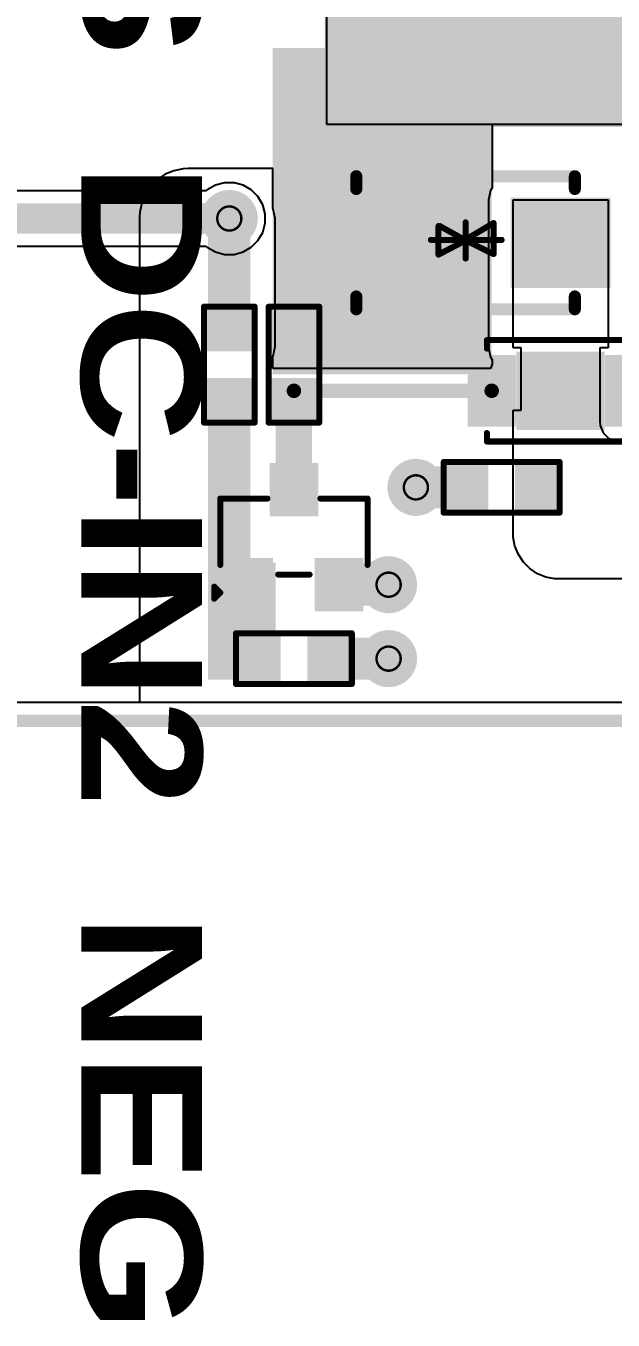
# Model space of a CAD drawing. Header units: inches. Extents: x -1 to 209, y -13 to 94.
# Drawn here: x 19.32 to 31.68, y -12.53 to 14.71 of the extents above; entities that cross this region are included whole.
import ezdxf

# ---------------------------------------------------------------- set-up
doc = ezdxf.new("R2010")
doc.units = ezdxf.units.IN
for name, color, linetype in [('Board Outline', 216, 'Continuous'), ('Bottom Layer', 5, 'Continuous'), ('Bottom Solder', 6, 'Continuous'), ('Drill Drawing', 1, 'Continuous'), ('Top Layer', 1, 'Continuous'), ('Top Overlay', 2, 'Continuous'), ('Top Paste', 8, 'Continuous'), ('Top Solder', 216, 'Continuous'), ('Via Holes', 16, 'Continuous')]:
    doc.layers.add(name, color=color, linetype=linetype)
doc.styles.add('Arial Black_Bold', font='', dxfattribs={"height": 0.2})
doc.styles.get('Arial Black_Bold').set_extended_font_data('Arial Black', bold=True)

# ---------------------------------------------------------------- blocks, each defined once
blk = doc.blocks.new('DFN_6_EP_2_3__1')
at = {"layer": 'Top Layer'}
for points in [[(-1.8542, 0.652399), (-1.0414, 0.652399), (-1.0414, 0.3475989999999999), (-1.8542, 0.3475989999999999)], [(-0.8255, 0.7239), (0.8255, 0.7239), (0.8255, -0.7239), (-0.8255, -0.7239)], [(1.0414, 0.652399), (1.8542, 0.652399), (1.8542, 0.3475989999999999), (1.0414, 0.3475989999999999)], [(-1.8542, 0.1524), (-1.0414, 0.1524), (-1.0414, -0.1524), (-1.8542, -0.1524)], [(1.0414, 0.1524), (1.8542, 0.1524), (1.8542, -0.1524), (1.0414, -0.1524)], [(-1.8542, -0.3475989999999999), (-1.0414, -0.3475989999999999), (-1.0414, -0.652399), (-1.8542, -0.652399)], [(1.0414, -0.3475989999999999), (1.8542, -0.3475989999999999), (1.8542, -0.652399), (1.0414, -0.652399)]]:
    blk.add_hatch(color=1, dxfattribs=at).paths.add_polyline_path(points)
at = {"layer": 'Top Paste'}
for points in [[(-1.8542, 0.652399), (-1.0414, 0.652399), (-1.0414, 0.3475989999999999), (-1.8542, 0.3475989999999999)], [(-0.8255, 0.7239), (0.8255, 0.7239), (0.8255, -0.7239), (-0.8255, -0.7239)], [(1.0414, 0.652399), (1.8542, 0.652399), (1.8542, 0.3475989999999999), (1.0414, 0.3475989999999999)], [(-1.8542, 0.1524), (-1.0414, 0.1524), (-1.0414, -0.1524), (-1.8542, -0.1524)], [(1.0414, 0.1524), (1.8542, 0.1524), (1.8542, -0.1524), (1.0414, -0.1524)], [(-1.8542, -0.3475989999999999), (-1.0414, -0.3475989999999999), (-1.0414, -0.652399), (-1.8542, -0.652399)], [(1.0414, -0.3475989999999999), (1.8542, -0.3475989999999999), (1.8542, -0.652399), (1.0414, -0.652399)]]:
    blk.add_hatch(color=8, dxfattribs=at).paths.add_polyline_path(points)
at = {"layer": 'Top Solder'}
for points in [[(-0.9270999999999999, 0.8255), (0.9270999999999999, 0.8255), (0.9270999999999999, -0.8255), (-0.9270999999999999, -0.8255)], [(-1.9558, 0.753999), (-0.9397999999999999, 0.753999), (-0.9397999999999999, 0.245999), (-1.9558, 0.245999)], [(0.9397999999999999, 0.753999), (1.9558, 0.753999), (1.9558, 0.245999), (0.9397999999999999, 0.245999)], [(-1.9558, 0.254), (-0.9397999999999999, 0.254), (-0.9397999999999999, -0.254), (-1.9558, -0.254)], [(0.9397999999999999, 0.254), (1.9558, 0.254), (1.9558, -0.254), (0.9397999999999999, -0.254)], [(-1.9558, -0.245999), (-0.9397999999999999, -0.245999), (-0.9397999999999999, -0.753999), (-1.9558, -0.753999)], [(0.9397999999999999, -0.245999), (1.9558, -0.245999), (1.9558, -0.753999), (0.9397999999999999, -0.753999)]]:
    blk.add_hatch(color=216, dxfattribs=at).paths.add_polyline_path(points)
at = {"layer": 'Top Overlay', "const_width": 0.127}
for points in [[(-1.5494, 1.0668), (-1.54940254, 0.889)], [(1.5494, 1.0668), (-1.5494, 1.0668)], [(1.54940254, 0.889), (1.5494, 1.0668)], [(-2.02420728, 0.52669948), (-2.15120728, 0.65369948)], [(-2.15120728, 0.65369948), (-2.15120728, 0.3996994799999999)], [(-2.02420728, 0.52669948), (-2.15120728, 0.3996994799999999)], [(-1.5494, -1.0668), (-1.54940254, -0.889)], [(1.5494, -1.0668), (-1.5494, -1.0668)], [(1.54940254, -0.889), (1.5494, -1.0668)]]:
    blk.add_lwpolyline(points, dxfattribs=at)
at = {"layer": 'Top Overlay', "const_width": 0.0635}
for points in [[(-1.58115, 1.0668, 1), (-1.51765, 1.0668, 1)], [(-1.58115, 1.0668, 1), (-1.51765, 1.0668, 1)], [(1.51765, 1.0668, 1), (1.58115, 1.0668, 1)], [(1.51765, 1.0668, 1), (1.58115, 1.0668, 1)], [(-1.58115254, 0.889, 1), (-1.51765254, 0.889, 1)], [(1.51765254, 0.889, 1), (1.58115254, 0.889, 1)], [(-2.18295728, 0.65369948, 1), (-2.11945728, 0.65369948, 1)], [(-2.18295728, 0.65369948, 1), (-2.11945728, 0.65369948, 1)], [(-2.05595728, 0.52669948, 1), (-1.99245728, 0.52669948, 1)], [(-2.05595728, 0.52669948, 1), (-1.99245728, 0.52669948, 1)], [(-2.18295728, 0.3996994799999999, 1), (-2.11945728, 0.3996994799999999, 1)], [(-2.18295728, 0.3996994799999999, 1), (-2.11945728, 0.3996994799999999, 1)], [(-1.58115254, -0.889, 1), (-1.51765254, -0.889, 1)], [(-1.58115, -1.0668, 1), (-1.51765, -1.0668, 1)], [(-1.58115, -1.0668, 1), (-1.51765, -1.0668, 1)], [(1.51765, -1.0668, 1), (1.58115, -1.0668, 1)], [(1.51765, -1.0668, 1), (1.58115, -1.0668, 1)], [(1.51765254, -0.889, 1), (1.58115254, -0.889, 1)]]:
    blk.add_lwpolyline(points, format="xyb", close=True, dxfattribs=at)
blk = doc.blocks.new('R___0603_3')
at = {"layer": 'Top Layer'}
for points in [[(-0.3809999999999999, 0.4445), (-0.3810000000000001, -0.4445), (-1.143, -0.4445), (-1.143, 0.4445)], [(1.143, 0.4445), (1.143, -0.4445), (0.3809999999999999, -0.4445), (0.3810000000000001, 0.4445)]]:
    blk.add_hatch(color=1, dxfattribs=at).paths.add_polyline_path(points)
at = {"layer": 'Top Paste'}
for points in [[(-0.3809999999999999, 0.4445), (-0.3810000000000001, -0.4445), (-1.143, -0.4445), (-1.143, 0.4445)], [(1.143, 0.4445), (1.143, -0.4445), (0.3809999999999999, -0.4445), (0.3810000000000001, 0.4445)]]:
    blk.add_hatch(color=8, dxfattribs=at).paths.add_polyline_path(points)
at = {"layer": 'Top Solder'}
for points in [[(-0.2793999999999999, 0.5460999999999999), (-0.2794, -0.5461), (-1.2446, -0.5460999999999999), (-1.2446, 0.5461)], [(1.2446, 0.5460999999999999), (1.2446, -0.5461), (0.2793999999999999, -0.5460999999999999), (0.2794, 0.5461)]]:
    blk.add_hatch(color=216, dxfattribs=at).paths.add_polyline_path(points)
at = {"layer": 'Top Overlay', "const_width": 0.127}
for points in [[(-1.2192, -0.5334), (-1.2192, 0.5334)], [(-1.2192, 0.5334), (1.2192, 0.5334)], [(1.2192, -0.5334), (1.2192, 0.5334)], [(-1.2192, -0.5334), (1.2192, -0.5334)]]:
    blk.add_lwpolyline(points, dxfattribs=at)
at = {"layer": 'Top Overlay', "const_width": 0.0635}
for points in [[(-1.25095, 0.5334, 1), (-1.18745, 0.5334, 1)], [(-1.25095, 0.5334, 1), (-1.18745, 0.5334, 1)], [(1.18745, 0.5334, 1), (1.25095, 0.5334, 1)], [(1.18745, 0.5334, 1), (1.25095, 0.5334, 1)], [(-1.25095, -0.5334, 1), (-1.18745, -0.5334, 1)], [(-1.25095, -0.5334, 1), (-1.18745, -0.5334, 1)], [(1.18745, -0.5334, 1), (1.25095, -0.5334, 1)], [(1.18745, -0.5334, 1), (1.25095, -0.5334, 1)]]:
    blk.add_lwpolyline(points, format="xyb", close=True, dxfattribs=at)
blk = doc.blocks.new('R___0603_6')
at = {"layer": 'Top Layer'}
for points in [[(-0.3809999999999999, 0.4445), (-0.3809999999999999, -0.4445), (-1.143, -0.4445), (-1.143, 0.4445)], [(1.143, 0.4445), (1.143, -0.4445), (0.3809999999999999, -0.4445), (0.3809999999999999, 0.4445)]]:
    blk.add_hatch(color=1, dxfattribs=at).paths.add_polyline_path(points)
at = {"layer": 'Top Paste'}
for points in [[(-0.3809999999999999, 0.4445), (-0.3809999999999999, -0.4445), (-1.143, -0.4445), (-1.143, 0.4445)], [(1.143, 0.4445), (1.143, -0.4445), (0.3809999999999999, -0.4445), (0.3809999999999999, 0.4445)]]:
    blk.add_hatch(color=8, dxfattribs=at).paths.add_polyline_path(points)
at = {"layer": 'Top Solder'}
for points in [[(-0.2794, 0.5460999999999999), (-0.2794, -0.5460999999999999), (-1.2446, -0.5460999999999999), (-1.2446, 0.5460999999999999)], [(1.2446, 0.5460999999999999), (1.2446, -0.5460999999999999), (0.2794, -0.5460999999999999), (0.2794, 0.5460999999999999)]]:
    blk.add_hatch(color=216, dxfattribs=at).paths.add_polyline_path(points)
at = {"layer": 'Top Overlay', "const_width": 0.127}
for points in [[(-1.2192, 0.5334), (-1.2192, -0.5334)], [(1.2192, 0.5334), (-1.2192, 0.5334)], [(1.2192, 0.5334), (1.2192, -0.5334)], [(1.2192, -0.5334), (-1.2192, -0.5334)]]:
    blk.add_lwpolyline(points, dxfattribs=at)
at = {"layer": 'Top Overlay', "const_width": 0.0635}
for points in [[(-1.25095, 0.5334, 1), (-1.18745, 0.5334, 1)], [(-1.25095, 0.5334, 1), (-1.18745, 0.5334, 1)], [(1.18745, 0.5334, 1), (1.25095, 0.5334, 1)], [(1.18745, 0.5334, 1), (1.25095, 0.5334, 1)], [(-1.25095, -0.5334, 1), (-1.18745, -0.5334, 1)], [(-1.25095, -0.5334, 1), (-1.18745, -0.5334, 1)], [(1.18745, -0.5334, 1), (1.25095, -0.5334, 1)], [(1.18745, -0.5334, 1), (1.25095, -0.5334, 1)]]:
    blk.add_lwpolyline(points, format="xyb", close=True, dxfattribs=at)
blk = doc.blocks.new('R___0603_7')
at = {"layer": 'Top Layer'}
for points in [[(-0.3809999999999999, 0.4445), (-0.3809999999999999, -0.4445), (-1.143, -0.4445), (-1.143, 0.4445)], [(1.143, 0.4445), (1.143, -0.4445), (0.3809999999999999, -0.4445), (0.3809999999999999, 0.4445)]]:
    blk.add_hatch(color=1, dxfattribs=at).paths.add_polyline_path(points)
at = {"layer": 'Top Paste'}
for points in [[(-0.3809999999999999, 0.4445), (-0.3809999999999999, -0.4445), (-1.143, -0.4445), (-1.143, 0.4445)], [(1.143, 0.4445), (1.143, -0.4445), (0.3809999999999999, -0.4445), (0.3809999999999999, 0.4445)]]:
    blk.add_hatch(color=8, dxfattribs=at).paths.add_polyline_path(points)
at = {"layer": 'Top Solder'}
for points in [[(-0.2794, 0.5460999999999999), (-0.2794, -0.5460999999999999), (-1.2446, -0.5460999999999999), (-1.2446, 0.5460999999999999)], [(1.2446, 0.5460999999999999), (1.2446, -0.5460999999999999), (0.2794, -0.5460999999999999), (0.2794, 0.5460999999999999)]]:
    blk.add_hatch(color=216, dxfattribs=at).paths.add_polyline_path(points)
at = {"layer": 'Top Overlay', "const_width": 0.127}
for points in [[(-1.2192, 0.5334), (-1.2192, -0.5334)], [(-1.2192, 0.5334), (1.2192, 0.5334)], [(1.2192, 0.5334), (1.2192, -0.5334)], [(-1.2192, -0.5334), (1.2192, -0.5334)]]:
    blk.add_lwpolyline(points, dxfattribs=at)
at = {"layer": 'Top Overlay', "const_width": 0.0635}
for points in [[(-1.25095, 0.5334, 1), (-1.18745, 0.5334, 1)], [(-1.25095, 0.5334, 1), (-1.18745, 0.5334, 1)], [(1.18745, 0.5334, 1), (1.25095, 0.5334, 1)], [(1.18745, 0.5334, 1), (1.25095, 0.5334, 1)], [(-1.25095, -0.5334, 1), (-1.18745, -0.5334, 1)], [(-1.25095, -0.5334, 1), (-1.18745, -0.5334, 1)], [(1.18745, -0.5334, 1), (1.25095, -0.5334, 1)], [(1.18745, -0.5334, 1), (1.25095, -0.5334, 1)]]:
    blk.add_lwpolyline(points, format="xyb", close=True, dxfattribs=at)
blk = doc.blocks.new('R___0603_8')
at = {"layer": 'Top Layer'}
for points in [[(-0.3809999999999999, 0.4445), (-0.3809999999999999, -0.4445), (-1.143, -0.4445), (-1.143, 0.4445)], [(1.143, 0.4445), (1.143, -0.4445), (0.3809999999999999, -0.4445), (0.3809999999999999, 0.4445)]]:
    blk.add_hatch(color=1, dxfattribs=at).paths.add_polyline_path(points)
at = {"layer": 'Top Paste'}
for points in [[(-0.3809999999999999, 0.4445), (-0.3809999999999999, -0.4445), (-1.143, -0.4445), (-1.143, 0.4445)], [(1.143, 0.4445), (1.143, -0.4445), (0.3809999999999999, -0.4445), (0.3809999999999999, 0.4445)]]:
    blk.add_hatch(color=8, dxfattribs=at).paths.add_polyline_path(points)
at = {"layer": 'Top Solder'}
for points in [[(-0.2794, 0.5460999999999999), (-0.2794, -0.5460999999999999), (-1.2446, -0.5460999999999999), (-1.2446, 0.5460999999999999)], [(1.2446, 0.5460999999999999), (1.2446, -0.5460999999999999), (0.2794, -0.5460999999999999), (0.2794, 0.5460999999999999)]]:
    blk.add_hatch(color=216, dxfattribs=at).paths.add_polyline_path(points)
at = {"layer": 'Top Overlay', "const_width": 0.127}
for points in [[(-1.2192, -0.5334), (-1.2192, 0.5334)], [(1.2192, 0.5334), (-1.2192, 0.5334)], [(1.2192, -0.5334), (1.2192, 0.5334)], [(1.2192, -0.5334), (-1.2192, -0.5334)]]:
    blk.add_lwpolyline(points, dxfattribs=at)
at = {"layer": 'Top Overlay', "const_width": 0.0635}
for points in [[(-1.25095, 0.5334, 1), (-1.18745, 0.5334, 1)], [(-1.25095, 0.5334, 1), (-1.18745, 0.5334, 1)], [(1.18745, 0.5334, 1), (1.25095, 0.5334, 1)], [(1.18745, 0.5334, 1), (1.25095, 0.5334, 1)], [(-1.25095, -0.5334, 1), (-1.18745, -0.5334, 1)], [(-1.25095, -0.5334, 1), (-1.18745, -0.5334, 1)], [(1.18745, -0.5334, 1), (1.25095, -0.5334, 1)], [(1.18745, -0.5334, 1), (1.25095, -0.5334, 1)]]:
    blk.add_lwpolyline(points, format="xyb", close=True, dxfattribs=at)
blk = doc.blocks.new('T_____16')
at = {"layer": 'Top Layer'}
for points in [[(-3.17505588, 7.900022299999999), (6.824924119999999, 7.900022299999999), (6.824924119999999, -0.5999861), (-3.17505588, -0.5999861)], [(-2.84999938, -2.5500203), (-1.95000118, -2.5500203), (-1.95000118, -4.750015899999999), (-2.84999938, -4.750015899999999)], [(1.95000118, -2.5500203), (2.84999938, -2.5500203), (2.84999938, -4.750015899999999), (1.95000118, -4.750015899999999)]]:
    blk.add_hatch(color=1, dxfattribs=at).paths.add_polyline_path(points)
at = {"layer": 'Top Solder'}
for points in [[(-3.22506848, 7.950034899999999), (6.874936719999999, 7.950034899999999), (6.874936719999999, -0.6499986999999999), (-3.22506848, -0.6499986999999999)], [(-2.90001198, -2.5000077), (-1.89998858, -2.5000077), (-1.89998858, -4.8000285), (-2.90001198, -4.8000285)], [(1.89998858, -2.5000077), (2.90001198, -2.5000077), (2.90001198, -4.8000285), (1.89998858, -4.8000285)]]:
    blk.add_hatch(color=216, dxfattribs=at).paths.add_polyline_path(points)
at = {"layer": 'Top Layer'}
for p, q in [((-1.64986208, -2.5500203), (-1.65001448, -2.5500203)), ((-1.65001448, -2.5500203), (-1.65001448, -4.750015899999999)), ((-0.7499934199999999, -2.55001776), (-1.64986208, -2.5500203)), ((-1.64986208, -2.5500203), (-1.64986208, -2.5500203)), ((-0.7499934199999999, -2.55101344), (-0.7499934199999999, -2.55001776)), ((-0.7499934199999999, -2.55001776), (-0.7499934199999999, -2.55001776)), ((-0.45001688, -2.5510109), (-0.7499934199999999, -2.55101344)), ((-0.7499934199999999, -2.55101344), (-0.7499934199999999, -2.55101344)), ((0.4500041799999999, -2.5500203), (-0.45001688, -2.5500203)), ((-0.45001688, -2.5500203), (-0.45001688, -2.5500203)), ((-0.45001688, -2.5500203), (-0.45001688, -2.5510109)), ((-0.45001688, -2.5510109), (-0.45001688, -2.5510109)), ((0.45000672, -2.5510109), (0.4500041799999999, -2.5500203)), ((0.4500041799999999, -2.5500203), (0.4500041799999999, -2.5500203)), ((0.7499807199999999, -2.5510109), (0.45000672, -2.5510109)), ((0.45000672, -2.5510109), (0.45000672, -2.5510109)), ((1.65000432, -2.5500203), (0.7499807199999999, -2.5500203)), ((0.7499807199999999, -2.5500203), (0.7499807199999999, -2.5500203)), ((0.7499807199999999, -2.5500203), (0.7499807199999999, -2.5510109)), ((0.7499807199999999, -2.5510109), (0.7499807199999999, -2.5510109)), ((1.65000178, -2.55101344), (1.65000432, -2.5500203)), ((1.94997832, -2.5510109), (1.65000178, -2.55101344)), ((1.65000178, -2.55101344), (1.65000178, -2.55101344)), ((1.65000432, -2.5500203), (1.65000432, -2.5500203)), ((2.84999938, -2.5500203), (1.94997578, -2.5500203)), ((1.94997578, -2.5500203), (1.94997578, -2.5500203)), ((1.94997578, -2.5500203), (1.94997832, -2.5510109)), ((1.94997832, -2.5510109), (1.94997832, -2.5510109)), ((2.85000192, -2.5510109), (2.84999938, -2.5500203)), ((2.84999938, -2.5500203), (2.84999938, -2.5500203)), ((3.14997846, -2.55101344), (2.85000192, -2.5510109)), ((2.85000192, -2.5510109), (2.85000192, -2.5510109)), ((4.04999952, -2.5500203), (3.14997592, -2.5500203)), ((3.14997592, -2.5500203), (3.14997592, -2.5500203)), ((3.14997592, -2.5500203), (3.14997846, -2.55101344)), ((3.14997846, -2.55101344), (3.14997846, -2.55101344)), ((4.04999698, -2.55101344), (4.04999952, -2.5500203)), ((4.34997352, -2.5510109), (4.04999698, -2.55101344)), ((4.04999698, -2.55101344), (4.04999698, -2.55101344)), ((4.04999952, -2.5500203), (4.04999952, -2.5500203)), ((4.349976059999999, -2.5500203), (4.34997352, -2.5510109)), ((4.34997352, -2.5510109), (4.34997352, -2.5510109)), ((5.24999966, -2.5500203), (4.349976059999999, -2.5500203)), ((4.349976059999999, -2.5500203), (4.349976059999999, -2.5500203)), ((5.24999712, -2.5510109), (5.24999966, -2.5500203)), ((5.54997366, -2.55101344), (5.24999712, -2.5510109)), ((5.24999712, -2.5510109), (5.24999712, -2.5510109)), ((5.24999966, -2.5500203), (5.24999966, -2.5500203)), ((6.44999472, -2.5500203), (5.54997366, -2.55001776)), ((5.54997366, -2.55001776), (5.54997366, -2.55001776)), ((5.54997366, -2.55001776), (5.54997366, -2.55101344)), ((5.54997366, -2.55101344), (5.54997366, -2.55101344)), ((6.44999472, -2.5510109), (6.44999472, -2.5500203)), ((6.44999472, -2.5500203), (6.44999472, -2.5500203)), ((6.450121719999999, -2.5510109), (6.44999472, -2.5510109)), ((6.44999472, -2.5510109), (6.44999472, -2.5510109)), ((6.450121719999999, -3.6150169), (6.450121719999999, -2.5510109)), ((6.450121719999999, -2.5510109), (6.450121719999999, -2.5510109)), ((-0.7499934199999999, -3.61501944), (-0.45001688, -3.6150169)), ((-0.7499934199999999, -4.750015899999999), (-0.7499934199999999, -3.61501944)), ((-0.7499934199999999, -3.61501944), (-0.7499934199999999, -3.61501944)), ((-0.45001688, -3.6150169), (-0.45001688, -3.6150169)), ((-0.45001688, -3.6150169), (-0.45001688, -4.750015899999999)), ((0.4500041799999999, -4.750015899999999), (0.45000672, -3.6150169)), ((0.45000672, -3.6150169), (0.45000672, -3.6150169)), ((0.45000672, -3.6150169), (0.7499832599999999, -3.61501944)), ((0.7499832599999999, -3.61501944), (0.7499807199999999, -4.750015899999999)), ((0.7499832599999999, -3.61501944), (0.7499832599999999, -3.61501944)), ((1.65000178, -3.61501944), (1.94997832, -3.6150169)), ((1.65000178, -4.750015899999999), (1.65000178, -3.61501944)), ((1.65000178, -3.61501944), (1.65000178, -3.61501944)), ((1.94997832, -3.6150169), (1.94997832, -3.6150169)), ((1.94997832, -3.6150169), (1.94997832, -4.750015899999999)), ((2.85000192, -4.750015899999999), (2.85000192, -3.6150169)), ((2.85000192, -3.6150169), (2.85000192, -3.6150169)), ((2.85000192, -3.6150169), (3.14997846, -3.61501944)), ((3.14997846, -3.61501944), (3.14997846, -3.61501944)), ((3.14997846, -3.61501944), (3.14997846, -4.750015899999999)), ((4.04999698, -3.61501944), (4.34997352, -3.6150169)), ((4.04999698, -4.750015899999999), (4.04999698, -3.61501944)), ((4.04999698, -3.61501944), (4.04999698, -3.61501944)), ((4.34997352, -3.6150169), (4.34997352, -3.6150169)), ((4.34997352, -3.6150169), (4.349976059999999, -4.750015899999999)), ((5.24999712, -4.750015899999999), (5.24999712, -3.6150169)), ((5.24999712, -3.6150169), (5.24999712, -3.6150169)), ((5.24999712, -3.6150169), (5.54997366, -3.61501944)), ((5.54997366, -3.61501944), (5.54997366, -3.61501944)), ((5.54997366, -3.61501944), (5.54997366, -4.750015899999999)), ((6.44999472, -4.750015899999999), (6.44999472, -3.6150169)), ((6.44999472, -3.6150169), (6.44999472, -3.6150169)), ((6.44999472, -3.6150169), (6.450121719999999, -3.6150169)), ((6.450121719999999, -3.6150169), (6.450121719999999, -3.6150169)), ((-1.65001448, -4.750015899999999), (-1.65001448, -4.750015899999999)), ((-1.65001448, -4.750015899999999), (-0.7499934199999999, -4.750015899999999)), ((-0.7499934199999999, -4.750015899999999), (-0.7499934199999999, -4.750015899999999)), ((-0.45001688, -4.750015899999999), (-0.45001688, -4.750015899999999)), ((-0.45001688, -4.750015899999999), (0.4500041799999999, -4.750015899999999)), ((0.4500041799999999, -4.750015899999999), (0.4500041799999999, -4.750015899999999)), ((0.7499807199999999, -4.750015899999999), (0.7499807199999999, -4.750015899999999)), ((0.7499807199999999, -4.750015899999999), (1.65000178, -4.750015899999999)), ((1.65000178, -4.750015899999999), (1.65000178, -4.750015899999999)), ((1.94997832, -4.750015899999999), (1.94997832, -4.750015899999999)), ((1.94997832, -4.750015899999999), (2.85000192, -4.750015899999999)), ((2.85000192, -4.750015899999999), (2.85000192, -4.750015899999999)), ((3.14997846, -4.750015899999999), (3.14997846, -4.750015899999999)), ((3.14997846, -4.750015899999999), (4.04999698, -4.750015899999999)), ((4.04999698, -4.750015899999999), (4.04999698, -4.750015899999999)), ((4.349976059999999, -4.750015899999999), (4.349976059999999, -4.750015899999999)), ((4.349976059999999, -4.750015899999999), (5.24999712, -4.750015899999999)), ((5.24999712, -4.750015899999999), (5.24999712, -4.750015899999999)), ((5.54997366, -4.750015899999999), (5.54997366, -4.750015899999999)), ((5.54997366, -4.750015899999999), (6.44999472, -4.750015899999999)), ((6.44999472, -4.750015899999999), (6.44999472, -4.750015899999999))]:
    blk.add_line(p, q, dxfattribs=at)
at = {"layer": 'Top Overlay', "const_width": 0.254}
for points in [[(-3.27505314, -0.7600060999999999), (-3.27505568, -3.9100125)], [(6.864931659999999, -0.7600060999999999), (6.864929119999999, -3.9100125)], [(-3.27505568, -3.9100125), (-3.08115462, -3.91001504)], [(6.864929119999999, -3.9100125), (6.731022859999999, -3.91001504)]]:
    blk.add_lwpolyline(points, dxfattribs=at)
at = {"layer": 'Top Overlay', "const_width": 0.127}
for points in [[(-3.33855314, -0.7600060999999999, 1), (-3.21155314, -0.7600060999999999, 1)], [(6.80143166, -0.7600060999999999, 1), (6.928431659999999, -0.7600060999999999, 1)], [(-3.33855568, -3.9100125, 1), (-3.21155568, -3.9100125, 1)], [(-3.33855568, -3.9100125, 1), (-3.21155568, -3.9100125, 1)], [(-3.14465462, -3.91001504, 1), (-3.01765462, -3.91001504, 1)], [(6.667522859999999, -3.91001504, 1), (6.794522859999999, -3.91001504, 1)], [(6.801429119999999, -3.9100125, 1), (6.928429119999999, -3.9100125, 1)], [(6.801429119999999, -3.9100125, 1), (6.928429119999999, -3.9100125, 1)]]:
    blk.add_lwpolyline(points, format="xyb", close=True, dxfattribs=at)
at = {"layer": 'Top Paste'}
for p, q in [((-3.17505588, -0.6000369), (-3.17505588, 7.899946099999999)), ((-3.17505588, 7.899946099999999), (6.824924119999999, 7.899946099999999)), ((6.824924119999999, 7.899946099999999), (6.824924119999999, -0.6000369)), ((6.824924119999999, -0.6000369), (-3.17505588, -0.6000369)), ((-2.84998668, -4.7501937), (-2.84998668, -2.5501981)), ((-2.84998668, -2.5501981), (-1.94996308, -2.5501981)), ((-1.94996308, -2.5501981), (-1.94996562, -4.7501937)), ((-1.64986208, -2.5500203), (-1.65001448, -2.5500203)), ((-1.65001448, -2.5500203), (-1.65001448, -4.750015899999999)), ((-0.7499934199999999, -2.55001776), (-1.64986208, -2.5500203)), ((-0.7499934199999999, -2.55101344), (-0.7499934199999999, -2.55001776)), ((-0.45001688, -2.5510109), (-0.7499934199999999, -2.55101344)), ((0.4500041799999999, -2.5500203), (-0.45001688, -2.5500203)), ((-0.45001688, -2.5500203), (-0.45001688, -2.5510109)), ((0.45000672, -2.5510109), (0.4500041799999999, -2.5500203)), ((0.7499807199999999, -2.5510109), (0.45000672, -2.5510109)), ((1.65000432, -2.5500203), (0.7499807199999999, -2.5500203)), ((0.7499807199999999, -2.5500203), (0.7499807199999999, -2.5510109)), ((1.65000178, -2.55101344), (1.65000432, -2.5500203)), ((1.94997832, -2.5510109), (1.65000178, -2.55101344)), ((2.84999938, -2.5500203), (1.94997578, -2.5500203)), ((1.94997578, -2.5500203), (1.94997832, -2.5510109)), ((2.85000192, -2.5510109), (2.84999938, -2.5500203)), ((3.14997846, -2.55101344), (2.85000192, -2.5510109)), ((4.04999952, -2.5500203), (3.14997592, -2.5500203)), ((3.14997592, -2.5500203), (3.14997846, -2.55101344)), ((4.04999698, -2.55101344), (4.04999952, -2.5500203)), ((4.34997352, -2.5510109), (4.04999698, -2.55101344)), ((4.349976059999999, -2.5500203), (4.34997352, -2.5510109)), ((5.24999966, -2.5500203), (4.349976059999999, -2.5500203)), ((5.24999712, -2.5510109), (5.24999966, -2.5500203)), ((5.54997366, -2.55101344), (5.24999712, -2.5510109)), ((6.44999472, -2.5500203), (5.54997366, -2.55001776)), ((5.54997366, -2.55001776), (5.54997366, -2.55101344)), ((6.44999472, -2.5510109), (6.44999472, -2.5500203)), ((6.450121719999999, -2.5510109), (6.44999472, -2.5510109)), ((6.450121719999999, -3.6150169), (6.450121719999999, -2.5510109)), ((-0.7499934199999999, -3.61501944), (-0.45001688, -3.6150169)), ((-0.7499934199999999, -4.750015899999999), (-0.7499934199999999, -3.61501944)), ((-0.45001688, -3.6150169), (-0.45001688, -4.750015899999999)), ((0.4500041799999999, -4.750015899999999), (0.45000672, -3.6150169)), ((0.45000672, -3.6150169), (0.7499832599999999, -3.61501944)), ((0.7499832599999999, -3.61501944), (0.7499807199999999, -4.750015899999999)), ((1.65000178, -3.61501944), (1.94997832, -3.6150169)), ((1.65000178, -4.750015899999999), (1.65000178, -3.61501944)), ((1.94997832, -3.6150169), (1.94997832, -4.750015899999999)), ((2.85000192, -4.750015899999999), (2.85000192, -3.6150169)), ((2.85000192, -3.6150169), (3.14997846, -3.61501944)), ((3.14997846, -3.61501944), (3.14997846, -4.750015899999999)), ((4.04999698, -3.61501944), (4.34997352, -3.6150169)), ((4.04999698, -4.750015899999999), (4.04999698, -3.61501944)), ((4.34997352, -3.6150169), (4.349976059999999, -4.750015899999999)), ((5.24999712, -4.750015899999999), (5.24999712, -3.6150169)), ((5.24999712, -3.6150169), (5.54997366, -3.61501944)), ((5.54997366, -3.61501944), (5.54997366, -4.750015899999999)), ((6.44999472, -4.750015899999999), (6.44999472, -3.6150169)), ((6.44999472, -3.6150169), (6.450121719999999, -3.6150169)), ((-1.94996562, -4.7501937), (-2.84998668, -4.7501937)), ((-1.65001448, -4.750015899999999), (-0.7499934199999999, -4.750015899999999)), ((-0.45001688, -4.750015899999999), (0.4500041799999999, -4.750015899999999)), ((0.7499807199999999, -4.750015899999999), (1.65000178, -4.750015899999999)), ((1.94997832, -4.750015899999999), (2.85000192, -4.750015899999999)), ((3.14997846, -4.750015899999999), (4.04999698, -4.750015899999999)), ((4.349976059999999, -4.750015899999999), (5.24999712, -4.750015899999999)), ((5.54997366, -4.750015899999999), (6.44999472, -4.750015899999999))]:
    blk.add_line(p, q, dxfattribs=at)
blk = doc.blocks.new('SOT_23_17')
at = {"layer": 'Top Layer'}
for points in [[(-0.41000045, 1.46000089), (0.41000045, 1.46000089), (0.41000045, 0.54000019), (-0.41000045, 0.54000019)], [(-1.36000109, -0.54000019), (-0.54000019, -0.54000019), (-0.54000019, -1.46000089), (-1.36000109, -1.46000089)], [(0.54000019, -0.54000019), (1.36000109, -0.54000019), (1.36000109, -1.46000089), (0.54000019, -1.46000089)]]:
    blk.add_hatch(color=1, dxfattribs=at).paths.add_polyline_path(points)
at = {"layer": 'Top Paste'}
for points in [[(-0.41000045, 1.46000089), (0.41000045, 1.46000089), (0.41000045, 0.54000019), (-0.41000045, 0.54000019)], [(-1.36000109, -0.54000019), (-0.54000019, -0.54000019), (-0.54000019, -1.46000089), (-1.36000109, -1.46000089)], [(0.54000019, -0.54000019), (1.36000109, -0.54000019), (1.36000109, -1.46000089), (0.54000019, -1.46000089)]]:
    blk.add_hatch(color=8, dxfattribs=at).paths.add_polyline_path(points)
at = {"layer": 'Top Solder'}
for points in [[(-0.51160045, 1.56160089), (0.51160045, 1.56160089), (0.51160045, 0.43840019), (-0.51160045, 0.43840019)], [(-1.46160109, -0.43840019), (-0.43840019, -0.43840019), (-0.43840019, -1.56160089), (-1.46160109, -1.56160089)], [(0.43840019, -0.43840019), (1.46160109, -0.43840019), (1.46160109, -1.56160089), (0.43840019, -1.56160089)]]:
    blk.add_hatch(color=216, dxfattribs=at).paths.add_polyline_path(points)
at = {"layer": 'Top Overlay', "const_width": 0.127}
for points in [[(-1.5494, 0.8128), (-0.5588, 0.8128)], [(-1.5494, -0.5841999999999999), (-1.5494, 0.8128)], [(0.5588, 0.8128), (1.5494, 0.8128)], [(1.5494, -0.5841999999999999), (1.5494, 0.8128)], [(-0.3302, -0.7874), (0.3302, -0.7874)], [(-1.6764, -1.2954), (-1.6764, -1.0414)], [(-1.6764, -1.0414), (-1.5494, -1.1684)], [(-1.6764, -1.2954), (-1.5494, -1.1684)]]:
    blk.add_lwpolyline(points, dxfattribs=at)
at = {"layer": 'Top Overlay', "const_width": 0.0635}
for points in [[(-1.58115, 0.8128, 1), (-1.51765, 0.8128, 1)], [(-1.58115, 0.8128, 1), (-1.51765, 0.8128, 1)], [(-0.5905499999999999, 0.8128, 1), (-0.52705, 0.8128, 1)], [(0.52705, 0.8128, 1), (0.5905499999999999, 0.8128, 1)], [(1.51765, 0.8128, 1), (1.58115, 0.8128, 1)], [(1.51765, 0.8128, 1), (1.58115, 0.8128, 1)], [(-1.58115, -0.5841999999999999, 1), (-1.51765, -0.5841999999999999, 1)], [(1.51765, -0.5841999999999999, 1), (1.58115, -0.5841999999999999, 1)], [(-0.36195, -0.7874, 1), (-0.29845, -0.7874, 1)], [(0.29845, -0.7874, 1), (0.36195, -0.7874, 1)], [(-1.70815, -1.0414, 1), (-1.64465, -1.0414, 1)], [(-1.70815, -1.0414, 1), (-1.64465, -1.0414, 1)], [(-1.70815, -1.2954, 1), (-1.64465, -1.2954, 1)], [(-1.70815, -1.2954, 1), (-1.64465, -1.2954, 1)], [(-1.58115, -1.1684, 1), (-1.51765, -1.1684, 1)], [(-1.58115, -1.1684, 1), (-1.51765, -1.1684, 1)]]:
    blk.add_lwpolyline(points, format="xyb", close=True, dxfattribs=at)
blk = doc.blocks.new('SMA_B__D___________25')
at = {"layer": 'Top Layer'}
for points in [[(-2.999994, 0.8999982), (-0.999998, 0.8999982), (-0.999998, -0.8999982), (-2.999994, -0.8999982)], [(0.999998, 0.8999982), (2.999994, 0.8999982), (2.999994, -0.8999982), (0.999998, -0.8999982)]]:
    blk.add_hatch(color=1, dxfattribs=at).paths.add_polyline_path(points)
at = {"layer": 'Top Paste'}
for points in [[(-2.999994, 0.8999982), (-0.999998, 0.8999982), (-0.999998, -0.8999982), (-2.999994, -0.8999982)], [(0.999998, 0.8999982), (2.999994, 0.8999982), (2.999994, -0.8999982), (0.999998, -0.8999982)]]:
    blk.add_hatch(color=8, dxfattribs=at).paths.add_polyline_path(points)
at = {"layer": 'Top Solder'}
for points in [[(-3.050794, 0.9507981999999999), (-0.949198, 0.9507981999999999), (-0.949198, -0.9507981999999999), (-3.050794, -0.9507981999999999)], [(0.949198, 0.9507981999999999), (3.050794, 0.9507981999999999), (3.050794, -0.9507981999999999), (0.949198, -0.9507981999999999)]]:
    blk.add_hatch(color=216, dxfattribs=at).paths.add_polyline_path(points)
at = {"layer": 'Top Overlay'}
for points, const_width in [([(-2.2999954, 1.3999972), (-2.2999954, 1.1311382)], 0.254), ([(2.2999954, 1.3999972), (-2.2999954, 1.3999972)], 0.254), ([(2.2999954, 1.3999972), (2.2999954, 1.1311382)], 0.254), ([(-0.5899911999999999, 0.2400046), (-0.5899911999999999, -0.4143324199999999)], 0.127), ([(-0.00200914, -0.0489966), (-0.5899911999999999, 0.2400046)], 0.127), ([(-0.00200914, 0.3320033999999999), (-0.00200914, -0.0489966)], 0.127), ([(0.5700014, 0.2499868), (-0.00200914, -0.0489966)], 0.127), ([(0.5700014, 0.2499868), (0.5700014, -0.350012)], 0.127), ([(0.729996, -0.05999226), (-0.7599933999999999, -0.05999226)], 0.127), ([(0.01459738, -0.0582168), (-0.5899911999999999, -0.4143324199999999)], 0.127), ([(-0.00200914, -0.0489966), (-0.00200914, -0.4299966)], 0.127), ([(0.540004, -0.350012), (0.01459738, -0.0582168)], 0.127), ([(-2.2999954, -1.1311382), (-2.2999954, -1.3999972)], 0.254), ([(2.2999954, -1.1311382), (2.2999954, -1.3999972)], 0.254), ([(2.2999954, -1.3999972), (-2.2999954, -1.3999972)], 0.254)]:
    blk.add_lwpolyline(points, dxfattribs=dict(at, const_width=const_width))
for points, const_width in [([(-2.3634954, 1.3999972, 1), (-2.2364954, 1.3999972, 1)], 0.127), ([(-2.3634954, 1.3999972, 1), (-2.2364954, 1.3999972, 1)], 0.127), ([(2.2364954, 1.3999972, 1), (2.3634954, 1.3999972, 1)], 0.127), ([(2.2364954, 1.3999972, 1), (2.3634954, 1.3999972, 1)], 0.127), ([(-2.3634954, 1.1311382, 1), (-2.2364954, 1.1311382, 1)], 0.127), ([(2.2364954, 1.1311382, 1), (2.3634954, 1.1311382, 1)], 0.127), ([(-0.6217412, 0.2400046, 1), (-0.5582412, 0.2400046, 1)], 0.0635), ([(-0.6217412, 0.2400046, 1), (-0.5582412, 0.2400046, 1)], 0.0635), ([(-0.03375914, 0.3320033999999999, 1), (0.02974086, 0.3320033999999999, 1)], 0.0635), ([(0.5382514, 0.2499868, 1), (0.6017513999999999, 0.2499868, 1)], 0.0635), ([(0.5382514, 0.2499868, 1), (0.6017513999999999, 0.2499868, 1)], 0.0635), ([(-0.7917434, -0.05999226, 1), (-0.7282433999999999, -0.05999226, 1)], 0.0635), ([(-0.03375914, -0.0489966, 1), (0.02974086, -0.0489966, 1)], 0.0635), ([(-0.03375914, -0.0489966, 1), (0.02974086, -0.0489966, 1)], 0.0635), ([(-0.03375914, -0.0489966, 1), (0.02974086, -0.0489966, 1)], 0.0635), ([(-0.03375914, -0.0489966, 1), (0.02974086, -0.0489966, 1)], 0.0635), ([(-0.01715262, -0.0582168, 1), (0.04634738, -0.0582168, 1)], 0.0635), ([(-0.01715262, -0.0582168, 1), (0.04634738, -0.0582168, 1)], 0.0635), ([(0.6982459999999999, -0.05999226, 1), (0.7617459999999999, -0.05999226, 1)], 0.0635), ([(-0.6217412, -0.4143324199999999, 1), (-0.5582412, -0.4143324199999999, 1)], 0.0635), ([(-0.6217412, -0.4143324199999999, 1), (-0.5582412, -0.4143324199999999, 1)], 0.0635), ([(-0.03375914, -0.4299966, 1), (0.02974086, -0.4299966, 1)], 0.0635), ([(0.508254, -0.350012, 1), (0.571754, -0.350012, 1)], 0.0635), ([(0.5382514, -0.350012, 1), (0.6017513999999999, -0.350012, 1)], 0.0635), ([(-2.3634954, -1.1311382, 1), (-2.2364954, -1.1311382, 1)], 0.127), ([(2.2364954, -1.1311382, 1), (2.3634954, -1.1311382, 1)], 0.127), ([(-2.3634954, -1.3999972, 1), (-2.2364954, -1.3999972, 1)], 0.127), ([(-2.3634954, -1.3999972, 1), (-2.2364954, -1.3999972, 1)], 0.127), ([(2.2364954, -1.3999972, 1), (2.3634954, -1.3999972, 1)], 0.127), ([(2.2364954, -1.3999972, 1), (2.3634954, -1.3999972, 1)], 0.127)]:
    blk.add_lwpolyline(points, format="xyb", close=True, dxfattribs=dict(at, const_width=const_width))

msp = doc.modelspace()

# ---------------------------------------------------------------- hatches: boundary and pattern name
at = {"layer": 'Bottom Layer'}
h = msp.add_hatch(color=5, dxfattribs=at)
edge = h.paths.add_edge_path()
edge.add_arc((23.60466196, 10.65596802), 0.499999, 0, 360)
h = msp.add_hatch(color=5, dxfattribs=at)
edge = h.paths.add_edge_path()
edge.add_arc((27.5317585, 4.99791228), 0.499999, 0, 360)
h = msp.add_hatch(color=5, dxfattribs=at)
edge = h.paths.add_edge_path()
edge.add_arc((26.95782518, 2.94960802), 0.499999, 0, 360)
h = msp.add_hatch(color=5, dxfattribs=at)
edge = h.paths.add_edge_path()
edge.add_arc((26.95782518, 1.3936091), 0.499999, 0, 360)
at = {"layer": 'Bottom Solder'}
h = msp.add_hatch(color=6, dxfattribs=at)
edge = h.paths.add_edge_path()
edge.add_arc((23.60466196, 10.65596802), 0.601599, 0, 360)
h = msp.add_hatch(color=6, dxfattribs=at)
edge = h.paths.add_edge_path()
edge.add_arc((27.5317585, 4.99791228), 0.601599, 0, 360)
h = msp.add_hatch(color=6, dxfattribs=at)
edge = h.paths.add_edge_path()
edge.add_arc((26.95782518, 2.94960802), 0.601599, 0, 360)
h = msp.add_hatch(color=6, dxfattribs=at)
edge = h.paths.add_edge_path()
edge.add_arc((26.95782518, 1.3936091), 0.601599, 0, 360)
at = {"layer": 'Top Layer'}
for points in [[(24.52016432, 7.3776078), (29.12718076, 7.3776078), (29.12718076, 14.24600656), (24.52016432, 14.24600656)], [(23.1601645, 10.65597056), (23.1601645, 7.961807799999999), (24.0491645, 7.961807799999999), (24.0491645, 10.65597056)], [(23.16016196, 2.4896064), (24.04916196, 2.4896064), (24.04916196, 7.1998078), (23.16016196, 7.1998078)], [(24.58366432, 4.553508799999999), (25.34566432, 4.553508799999999), (25.34566432, 6.8188078), (24.58366432, 6.8188078)], [(28.7207833, 6.3776098), (30.5749833, 6.3776098), (30.5749833, 6.6824098), (28.7207833, 6.6824098)], [(27.5317585, 4.55341228), (28.95591618, 4.55341228), (28.95591618, 5.442412279999999), (27.5317585, 5.442412279999999)], [(23.16016196, 0.9491090999999998), (24.58366432, 0.9491090999999998), (24.58366432, 3.4096071), (23.16016196, 3.4096071)], [(26.95782518, 3.39410802), (25.5336675, 3.39410802), (25.5336675, 2.50510802), (26.95782518, 2.50510802)], [(26.95782518, 1.8381091), (25.34566686, 1.8381091), (25.34566686, 0.9491090999999998), (26.95782518, 0.9491090999999998)]]:
    msp.add_hatch(color=1, dxfattribs=at).paths.add_polyline_path(points)
h = msp.add_hatch(color=1, dxfattribs=at)
edge = h.paths.add_edge_path()
edge.add_arc((23.60466196, 10.65596802), 0.499999, 0, 360)
h = msp.add_hatch(color=1, dxfattribs=at)
edge = h.paths.add_edge_path()
edge.add_arc((27.5317585, 4.99791228), 0.499999, 0, 360)
h = msp.add_hatch(color=1, dxfattribs=at)
edge = h.paths.add_edge_path()
edge.add_arc((26.95782518, 2.94960802), 0.499999, 0, 360)
h = msp.add_hatch(color=1, dxfattribs=at)
edge = h.paths.add_edge_path()
edge.add_arc((26.95782518, 1.3936091), 0.499999, 0, 360)
at = {"layer": 'Top Solder'}
h = msp.add_hatch(color=216, dxfattribs=at)
edge = h.paths.add_edge_path()
edge.add_arc((23.60466196, 10.65596802), 0.601599, 0, 360)
h = msp.add_hatch(color=216, dxfattribs=at)
edge = h.paths.add_edge_path()
edge.add_arc((27.5317585, 4.99791228), 0.601599, 0, 360)
h = msp.add_hatch(color=216, dxfattribs=at)
edge = h.paths.add_edge_path()
edge.add_arc((26.95782518, 2.94960802), 0.601599, 0, 360)
h = msp.add_hatch(color=216, dxfattribs=at)
edge = h.paths.add_edge_path()
edge.add_arc((26.95782518, 1.3936091), 0.601599, 0, 360)
at = {"layer": 'Via Holes'}
h = msp.add_hatch(color=7, dxfattribs=at)
edge = h.paths.add_edge_path()
edge.add_arc((23.60466196, 10.65596802), 0.2999994, 0, 360)
h = msp.add_hatch(color=7, dxfattribs=at)
edge = h.paths.add_edge_path()
edge.add_arc((27.5317585, 4.99791228), 0.2999994, 0, 360)
h = msp.add_hatch(color=7, dxfattribs=at)
edge = h.paths.add_edge_path()
edge.add_arc((26.95782518, 2.94960802), 0.2999994, 0, 360)
h = msp.add_hatch(color=7, dxfattribs=at)
edge = h.paths.add_edge_path()
edge.add_arc((26.95782518, 1.3936091), 0.2999994, 0, 360)

# ---------------------------------------------------------------- linework, layer by layer
at = {"layer": 'Board Outline', "const_width": 0.254}
msp.add_lwpolyline([(-1.27e-05, 0.08454644), (73.571989, 0.08454644)], dxfattribs=at)
at = {"layer": 'Bottom Layer'}
for p, q in [((23.12104088, 11.23866434), (4.22502838, 11.23866434)), ((23.14169616, 11.25931962), (23.12104088, 11.23866434)), ((23.31362876, 11.35858536), (23.14169616, 11.25931962)), ((23.50539622, 11.40996702), (23.31362876, 11.35858536)), ((23.7039277, 11.40996702), (23.50539622, 11.40996702)), ((23.89569516, 11.35858536), (23.7039277, 11.40996702)), ((24.06762776, 11.25931962), (23.89569516, 11.35858536)), ((24.20801356, 11.11893382), (24.06762776, 11.25931962)), ((24.3072793, 10.94700122), (24.20801356, 11.11893382)), ((24.35866096, 10.75523376), (24.3072793, 10.94700122)), ((24.35866096, 10.55670228), (24.35866096, 10.75523376)), ((24.20801356, 10.19300222), (24.3072793, 10.36493482)), ((24.3072793, 10.36493482), (24.35866096, 10.55670228)), ((24.06762776, 10.05261642), (24.20801356, 10.19300222)), ((4.22502838, 10.0732717), (23.12104088, 10.0732717)), ((23.12104088, 10.0732717), (23.14169616, 10.05261642)), ((23.14169616, 10.05261642), (23.31362876, 9.95335068)), ((23.31362876, 9.95335068), (23.50539622, 9.90196902)), ((23.50539622, 9.90196902), (23.7039277, 9.90196902)), ((23.7039277, 9.90196902), (23.89569516, 9.95335068)), ((23.89569516, 9.95335068), (24.06762776, 10.05261642)), ((73.571989, 0.47298864), (0.38843966, 0.4729987999999999))]:
    msp.add_line(p, q, dxfattribs=at)
at = {"layer": 'Bottom Layer', "const_width": 0.635}
msp.add_lwpolyline([(4.22502838, 10.65596802), (23.60466196, 10.65596802)], dxfattribs=at)
at = {"layer": 'Bottom Layer', "const_width": 0.3175}
msp.add_lwpolyline([(23.44591196, 10.65596802, 1), (23.76341196, 10.65596802, 1)], format="xyb", close=True, dxfattribs=at)
at = {"layer": 'Drill Drawing'}
for points, const_width in [([(23.85866196, 10.65596802, 1), (23.35066196, 10.65596802, 1)], 0.0508), ([(23.33796196, 10.65596802, 1), (23.36336196, 10.65596802, 1)], 0.0254), ([(23.84596196, 10.65596802, 1), (23.87136196, 10.65596802, 1)], 0.0254), ([(27.7857585, 4.99791228, 1), (27.2777585, 4.99791228, 1)], 0.0508), ([(27.2650585, 4.99791228, 1), (27.2904585, 4.99791228, 1)], 0.0254), ([(27.7730585, 4.99791228, 1), (27.7984585, 4.99791228, 1)], 0.0254), ([(27.21182518, 2.94960802, 1), (26.70382518, 2.94960802, 1)], 0.0508), ([(26.69112518, 2.94960802, 1), (26.71652518, 2.94960802, 1)], 0.0254), ([(27.19912518, 2.94960802, 1), (27.22452518, 2.94960802, 1)], 0.0254), ([(27.21182518, 1.3936091, 1), (26.70382518, 1.3936091, 1)], 0.0508), ([(26.69112518, 1.3936091, 1), (26.71652518, 1.3936091, 1)], 0.0254), ([(27.19912518, 1.3936091, 1), (27.22452518, 1.3936091, 1)], 0.0254)]:
    msp.add_lwpolyline(points, format="xyb", close=True, dxfattribs=dict(at, const_width=const_width))
at = {"layer": 'Top Layer'}
for p, q in [((34.1609553, 12.63095264), (29.13692928, 12.63095264)), ((29.13692928, 12.63095264), (29.13692928, 11.30177826)), ((22.08844198, 11.47538472), (21.9476066, 11.33454934)), ((22.25404744, 11.58603728), (22.08844198, 11.47538472)), ((22.4380552, 11.6622576), (22.25404744, 11.58603728)), ((22.63339898, 11.70111198), (22.4380552, 11.6622576)), ((22.73298476, 11.70600402), (22.63339898, 11.70111198)), ((22.7329873, 11.7060091), (22.73298476, 11.70600402)), ((24.52015924, 11.7060091), (22.7329873, 11.7060091)), ((24.52015924, 10.86545198), (24.52015924, 11.7060091)), ((21.83695404, 11.16894642), (21.76073372, 10.98493612)), ((21.9476066, 11.33454934), (21.83695404, 11.16894642)), ((29.0984686, 11.24421678), (29.05904272, 11.04600534)), ((29.13692928, 11.30177826), (29.0984686, 11.24421678)), ((21.76073372, 10.98493612), (21.72187934, 10.78959234)), ((29.05904272, 11.04600534), (29.05904272, 7.9364078)), ((29.57699444, 7.9364078), (29.57699444, 11.04600534)), ((29.57699444, 11.04600534), (31.57699044, 11.04600534)), ((31.57699044, 11.04600534), (31.57699044, 7.9364078)), ((21.72187934, 10.78959234), (21.7169873, 10.6900091)), ((21.7169873, 10.6900091), (21.7169873, 0.47299626)), ((24.52769034, 10.854182), (24.52015924, 10.86545198)), ((24.56711622, 10.65597056), (24.52769034, 10.854182)), ((24.56711622, 7.961807799999999), (24.56711622, 10.65597056)), ((24.52769034, 7.76359636), (24.56711622, 7.961807799999999)), ((29.05904272, 7.9364078), (29.0984686, 7.73819636)), ((29.7494833, 7.9364078), (29.57699444, 7.9364078)), ((29.7494833, 6.6236088), (29.7494833, 7.9364078)), ((31.4004833, 7.9364078), (31.4004833, 6.3810261)), ((31.57699044, 7.9364078), (31.4004833, 7.9364078)), ((24.52016178, 7.752328919999999), (24.52769034, 7.76359636)), ((24.52016178, 7.501973819999999), (24.52016178, 7.752328919999999)), ((29.0984686, 7.73819636), (29.13692928, 7.68063488)), ((29.13692928, 7.68063488), (29.13692928, 7.591717099999999)), ((29.09914678, 7.501973819999999), (24.52016178, 7.501973819999999)), ((29.13692928, 7.591717099999999), (29.09914678, 7.501973819999999)), ((29.57699444, 4.04259542), (29.57699444, 6.6236088)), ((29.57699444, 6.6236088), (29.7494833, 6.6236088)), ((31.4004833, 6.3810261), (31.4085097, 6.299512419999999)), ((31.4085097, 6.299512419999999), (31.47089718, 6.14889804)), ((31.47089718, 6.14889804), (31.58617254, 6.03362268)), ((31.58617254, 6.03362268), (31.73678692, 5.9712352)), ((29.5769919, 3.9468044), (29.57699444, 4.04259542)), ((29.614368, 3.758902819999999), (29.5769919, 3.9468044)), ((29.68768256, 3.58190038), (29.614368, 3.758902819999999)), ((29.79412126, 3.42260428), (29.68768256, 3.58190038)), ((29.92958962, 3.28713592), (29.79412126, 3.42260428)), ((30.08888572, 3.18069722), (29.92958962, 3.28713592)), ((30.26588816, 3.10738266), (30.08888572, 3.18069722)), ((30.45378974, 3.07000656), (30.26588816, 3.10738266)), ((30.54958076, 3.0700091), (30.45378974, 3.07000656)), ((45.42377504, 3.0700091), (30.54958076, 3.0700091)), ((21.7169873, 0.47299626), (0.38843966, 0.4729987999999999))]:
    msp.add_line(p, q, dxfattribs=at)
at = {"layer": 'Top Layer', "const_width": 0.3048}
msp.add_lwpolyline([(24.96466432, 7.0300088), (29.1271833, 7.0300088)], dxfattribs=at)
at = {"layer": 'Top Layer', "const_width": 0.1524}
for points in [[(24.88846432, 7.0300088, 1), (25.04086432, 7.0300088, 1)], [(29.0509833, 7.0300088, 1), (29.2033833, 7.0300088, 1)]]:
    msp.add_lwpolyline(points, format="xyb", close=True, dxfattribs=at)

# ---------------------------------------------------------------- block references
for name, p, rotation in [('T_____16', (33.5609692, 15.80600852), 90), ('SMA_B__D___________25', (28.57699643999999, 10.14600714), 180), ('R___0603_7', (23.60466196, 7.580807799999999), 90), ('R___0603_8', (24.96466432, 7.580807799999999), 270), ('DFN_6_EP_2_3__1', (30.5749833, 7.0300088), 180), ('R___0603_6', (24.96466432, 1.3936091), 180)]:
    msp.add_blockref(name, p, dxfattribs=dict(rotation=rotation))
for name, p in [('SOT_23_17', (24.96466432, 3.94960856)), ('R___0603_3', (29.33691872, 4.99791228))]:
    msp.add_blockref(name, p)

# ---------------------------------------------------------------- texts
at = {"layer": 'Top Overlay', "style": 'Arial Black_Bold'}
msp.add_text('POS  DC-IN2  NEG', height=2.54, rotation=270, dxfattribs=at).set_placement((20.4890243, 22.64805732))

doc.saveas('drawing.dxf')
